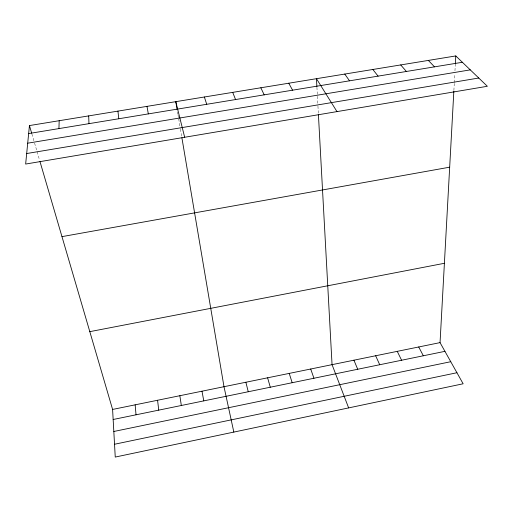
<?xml version="1.0" encoding="UTF-8"?>
<svg xmlns="http://www.w3.org/2000/svg" width="513" height="513" viewBox="0 0 513 513"><rect width="100%" height="100%" fill="white"/><g stroke="black" fill="none" stroke-linecap="round" stroke-linejoin="round"><path stroke-width="0.38" stroke-dasharray="2.56 1.92" d="M453.89 90.41L454.274 83.33M454.319 82.548L454.794 73.936M454.96 70.807L455.352 63.759M31.902 133.976L34.365 142.383M34.589 143.146L39.52 159.979M177.517 111.866L177.915 114.219M178.043 115.002L178.575 118.137M178.71 118.926L180.3 128.34M180.435 129.122L181.634 136.208M316.925 87.313L317.906 105.345M317.951 106.127L318.336 113.213"/><path stroke-width="0.77" d="M58.937 128.59L59.181 120.709M39.969 161.518L112.597 409.438L115.245 457.064L463.136 383.782L440.045 342.62L453.845 91.199M455.352 63.759L455.781 55.936L29.44 125.57L25.65 164.051L487.35 86.28L455.781 55.936M114.534 444.252L456.936 372.733M113.822 431.484L450.754 361.71M112.597 409.438L440.045 342.62M113.161 419.499L444.938 351.341M89.813 331.655L444.399 263.291M61.977 236.634L449.677 167.18M26.682 153.541L478.757 78.027M28.651 133.572L462.373 62.272M27.702 143.191L470.274 69.871M428.355 60.412L434.498 66.85M400.711 64.927L406.399 71.474M372.848 69.479L378.075 76.129M344.762 74.064L349.52 80.823M336.983 111.61L316.457 78.688L316.88 86.53M288.761 83.215L292.57 90.185M418.711 346.974L423.334 355.778M397.248 351.354L401.596 360.248M260.848 87.774L264.182 94.854M375.651 355.759L379.723 364.737M353.925 360.197L357.715 369.257M232.716 92.366L235.563 99.554M348.635 407.906L332.058 364.66L318.426 114.79M310.705 369.014L313.937 378.254M204.366 96.995L206.72 104.299M289.229 373.4L292.173 382.724M29.44 125.57L31.678 133.213M267.619 377.805L270.28 387.225M245.874 382.243L248.247 391.746M184.667 137.266L175.792 101.664L177.113 109.513M233.832 432.087L224.001 386.706L181.897 137.785M201.994 391.195L203.776 400.884M146.987 106.371L148.321 113.899M179.851 395.715L181.333 405.494M157.574 400.262L158.748 410.137M117.952 111.109L118.772 118.759M135.156 404.834L136.028 414.805M88.685 115.893L88.973 123.652"/></g></svg>
